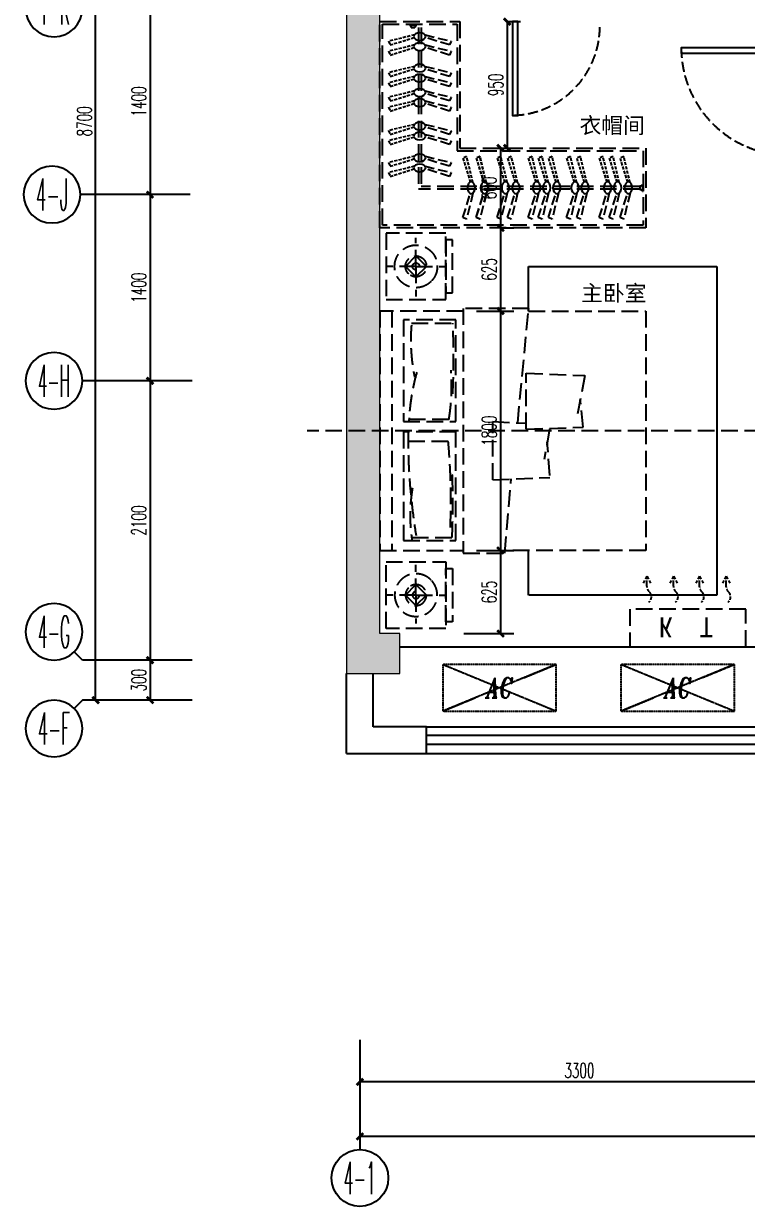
# Model space of a CAD drawing. Extents: x 184967 to 628822, y -100826 to 121332.
# Drawn here: x 329958 to 335391, y 71185 to 80076 of the extents above; entities that cross this region are included whole.
import ezdxf
from ezdxf.enums import TextEntityAlignment as Align

# ---------------------------------------------------------------- set-up
doc = ezdxf.new("R2010")
doc.units = 0
doc.header["$MEASUREMENT"] = 0
for name, pattern in [('__DASH', [0.35, 0.25, -0.1]), ('DASH', [0.35, 0.25, -0.1]), ('DASHED2', [0.375, 0.25, -0.125]), ('HIDDEN', [0.375, 0.25, -0.125])]:
    doc.linetypes.add(name, pattern=pattern)
for name, color, linetype in [('0-固定家具到顶', 55, 'Continuous'), ('0-活动家具', 55, 'Continuous'), ('AXIS_TEXT', 7, 'Continuous'), ('E-空调', 51, 'Continuous'), ('KP12.00 Level 23 Keyplan$0$IFF-FURN-DETAIL', 250, 'Continuous'), ('KT', 8, 'DASH'), ('P11-平面门扇', 47, 'Continuous'), ('P13-文字说明', 52, 'Continuous'), ('PUB_DIM', 3, 'Continuous'), ('WALL', 145, 'Continuous'), ('WINDOW', 141, 'Continuous')]:
    doc.layers.add(name, color=color, linetype=linetype)
doc.layers.add('4#6#-col-2F~31F$0$COLU', color=7, linetype='Continuous', lineweight=0)
doc.layers.add('4#6#-col-2F~31F$0$COLU_HATCH', color=251, linetype='Continuous', lineweight=0)
doc.styles.add('_TCH_AXIS', font='COMPLEX', dxfattribs={"bigfont": 'GBCBIG'})
doc.styles.add('COMPLEX', font='COMPLEX')
doc.styles.add('ENGLISH', font='italict.shx')
doc.styles.add('尺寸标注', font='txt.shx', dxfattribs={"width": 0.6, "height": 110})
doc.styles.add('文字标注', font='')
doc.styles.get('文字标注').set_extended_font_data('SimSun')
doc.dimstyles.new('1-50', dxfattribs={"dimscale": 50, "dimtxt": 110, "dimasz": 1, "dimexe": 2, "dimexo": 2, "dimgap": 0.6, "dimtad": 1, "dimdec": 0, "dimrnd": 5, "dimtxsty": '尺寸标注', "dimblk": 'ARCHTICK', "dimcen": 2.5, "dimclrd": 251, "dimclre": 251, "dimclrt": 50, "dimadec": 0, "dimazin": 0, "dimtfac": 1, "dimtdec": 0, "dimtix": 1, "dimtmove": 2, "dimatfit": 3, "dimldrblk": 'DOT', "dimfxl": 0, "dimarcsym": 0})

# ---------------------------------------------------------------- blocks, each defined once
blk = doc.blocks.new('A$C0EE42455')
at = {"color": 251, "linetype": 'HIDDEN', "ltscale": 100}
for p, q in [((147.264191789669, 652.0607627186691), (120.0874453488796, 598.309093523625)), ((147.264191789669, 652.0607627186691), (174.4409382091835, 598.3090935127984)), ((147.2641917782603, 594.7098103198805), (147.264191789669, 652.0607627186691)), ((347.5784628326364, 652.060762678826), (320.4017163918761, 598.3090934837819)), ((347.5784628212277, 594.7098102800373), (347.5784628326364, 652.060762678826)), ((347.5784628326364, 652.060762678826), (374.7552092521801, 598.3090934729553)), ((542.4852946383471, 652.0607626400597), (515.3085481975577, 598.3090934450156)), ((542.4852946269384, 594.709810241271), (542.4852946383471, 652.0607626400597)), ((542.4852946383471, 652.0607626400597), (569.6620410578616, 598.309093434189)), ((742.75074962707, 652.0607626002165), (715.5740031862806, 598.3090934051725)), ((742.7507496156613, 594.7098102014279), (742.75074962707, 652.0607626002165)), ((742.75074962707, 652.0607626002165), (769.9274960465846, 598.3090933943749))]:
    blk.add_line(p, q, dxfattribs=at)
at = {"linetype": 'DASH', "ltscale": 500}
blk.add_lwpolyline([(1.253149821422994e-05, 402.4567850621825), (872.0000125314982, 402.4567848887527), (872.0000124753278, 119.4567848887527), (1.247521140612662e-05, 119.4567850621825)], close=True, dxfattribs=at)
at = {"color": 251, "linetype": 'HIDDEN', "ltscale": 100}
for centre, radius, start, end in [((48.10442365001654, 590.0937517051352), 99.26715273634173, 324.4056122866276, 2.665293403535049), ((248.4186946930131, 590.0937516652921), 99.26715273634173, 324.4056122866276, 2.665293403535049), ((443.3255264986947, 590.0937516265258), 99.26715273634173, 324.4056122866276, 2.665293403535049), ((643.5909814873012, 590.0937515866826), 99.26715273634173, 324.4056122866276, 2.665293403535049), ((172.4955961538071, 495.9700320264092), 56.81734646199575, 140.2307047756092, 227.1069044172098), ((372.809867196891, 495.970031986566), 56.81734646199575, 140.2307047756092, 227.1069044172098), ((567.7166990024853, 495.9700319477997), 56.81734646199575, 140.2307047756092, 227.1069044172098), ((767.9821539912082, 495.9700319079566), 56.81734646199575, 140.2307047756092, 227.1069044172098)]:
    blk.add_arc(centre, radius, start, end, dxfattribs=at)
at = {"color": 251, "ltscale": 200, "insert": (652.2638040411111, 192.0861962859344), "char_height": 150, "attachment_point": 1, "rotation": 179.99999998860406, "style": '文字标注'}
blk.add_mtext('K  T', dxfattribs=at)
blk = doc.blocks.new('$WINLIB2D$00000001')
at = {"color": 0}
for points in [[(-0.4999999999999964, 0.5000000000000142), (-0.4999999999999964, -0.4999999999999858)], [(-0.4999999999999964, 0.5000000000000142), (0.5000000000000036, 0.5000000000000142)], [(0.5000000000000036, -0.4999999999999858), (0.5000000000000036, 0.5000000000000142)], [(0.5000000000000036, 0.1666666666666714), (-0.4999999999999964, 0.1666666666666714)], [(0.5000000000000036, -0.1666666666666572), (-0.4999999999999964, -0.1666666666666572)], [(-0.4999999999999964, -0.4999999999999858), (0.5000000000000036, -0.4999999999999858)]]:
    blk.add_lwpolyline(points, dxfattribs=at)
blk = doc.blocks.new('_ArchTick')
at = {"color": 0, "linetype": 'ByBlock', "const_width": 0.4}
blk.add_lwpolyline([(-0.5, -0.5), (0.5, 0.5)], dxfattribs=at)
blk = doc.blocks.new('*D1773')
at = {"layer": 'Defpoints', "color": 0, "linetype": 'ByBlock', "transparency": 16777216}
for p in [(330499.3378434838, 83690.63725294624), (331224.5305477253, 83690.63725294624), (331224.530547732, 74990.63723941275)]:
    blk.add_point(p, dxfattribs=at)
at = {"layer": 'PUB_DIM', "color": 251, "lineweight": -2, "transparency": 16777216}
for p, q in [((330749.3378434838, 83690.63725294624), (330399.3378434838, 83690.63725294624)), ((330499.3378434838, 74990.63723941275), (330499.3378434838, 83690.63725294624)), ((330749.3378434838, 74990.63723941275), (330399.3378434838, 74990.63723941275))]:
    blk.add_line(p, q, dxfattribs=at)
at = {"layer": 'PUB_DIM', "color": 251, "linetype": 'ByBlock', "lineweight": -2, "transparency": 16777216, "xscale": 50, "yscale": 50, "zscale": 50}
for p, rotation in [((330499.3378434838, 83690.63725294624), 90), ((330499.3378434838, 74990.63723941275), 270)]:
    blk.add_blockref('_ArchTick', p, dxfattribs=dict(at, rotation=rotation))
at = {"layer": 'PUB_DIM', "color": 50, "linetype": 'ByBlock', "transparency": 16777216, "insert": (330414.3378434838, 79340.63724617955), "char_height": 110, "attachment_point": 5, "rotation": 90, "style": '尺寸标注'}
blk.add_mtext('8700', dxfattribs=at)
blk = doc.blocks.new('_Dot')
at = {"color": 0, "linetype": 'ByBlock', "lineweight": -2}
blk.add_line((-0.5, 0), (-1, 0), dxfattribs=at)
at = {"color": 0, "linetype": 'ByBlock', "const_width": 0.5}
blk.add_lwpolyline([(-0.25, 0, 1), (0.25, 0, 1)], format="xyb", close=True, dxfattribs=at)
blk = doc.blocks.new('*D1777')
at = {"layer": 'Defpoints', "color": 0, "linetype": 'ByBlock', "transparency": 16777216}
for p in [(331224.5305477316, 80190.63723941272), (330908.2498634912, 78790.63723941272), (331224.5305477253, 78790.63723941272)]:
    blk.add_point(p, dxfattribs=at)
at = {"layer": 'PUB_DIM', "color": 251, "lineweight": -2, "transparency": 16777216}
for p, q in [((331124.5305477316, 80190.63723941272), (330808.2498634912, 80190.63723941272)), ((330908.2498634912, 80190.63723941272), (330908.2498634912, 78790.63723941272)), ((331124.5305477253, 78790.63723941272), (330808.2498634912, 78790.63723941272))]:
    blk.add_line(p, q, dxfattribs=at)
at = {"layer": 'PUB_DIM', "color": 251, "linetype": 'ByBlock', "lineweight": -2, "transparency": 16777216, "xscale": 50, "yscale": 50, "zscale": 50}
for p, rotation in [((330908.2498634912, 80190.63723941272), 90), ((330908.2498634912, 78790.63723941272), 270)]:
    blk.add_blockref('_ArchTick', p, dxfattribs=dict(at, rotation=rotation))
at = {"layer": 'PUB_DIM', "color": 50, "linetype": 'ByBlock', "transparency": 16777216, "insert": (330823.2498634912, 79490.63723941278), "char_height": 110, "attachment_point": 5, "rotation": 90, "style": '尺寸标注'}
blk.add_mtext('1400', dxfattribs=at)
blk = doc.blocks.new('*D1778')
at = {"layer": 'Defpoints', "color": 0, "linetype": 'ByBlock', "transparency": 16777216}
for p in [(331224.5305477253, 78790.63723941272), (330908.2498634849, 77390.63723941272), (331224.5305477253, 77390.63723941272)]:
    blk.add_point(p, dxfattribs=at)
at = {"layer": 'PUB_DIM', "color": 251, "lineweight": -2, "transparency": 16777216}
for p, q in [((331124.5305477253, 78790.63723941272), (330808.2498634849, 78790.63723941272)), ((330908.2498634849, 78790.63723941272), (330908.2498634849, 77390.63723941272)), ((331124.5305477253, 77390.63723941272), (330808.2498634849, 77390.63723941272))]:
    blk.add_line(p, q, dxfattribs=at)
at = {"layer": 'PUB_DIM', "color": 251, "linetype": 'ByBlock', "lineweight": -2, "transparency": 16777216, "xscale": 50, "yscale": 50, "zscale": 50}
for p, rotation in [((330908.2498634849, 78790.63723941272), 90), ((330908.2498634849, 77390.63723941272), 270)]:
    blk.add_blockref('_ArchTick', p, dxfattribs=dict(at, rotation=rotation))
at = {"layer": 'PUB_DIM', "color": 50, "linetype": 'ByBlock', "transparency": 16777216, "insert": (330823.2498634849, 78090.63723941278), "char_height": 110, "attachment_point": 5, "rotation": 90, "style": '尺寸标注'}
blk.add_mtext('1400', dxfattribs=at)
blk = doc.blocks.new('*D1779')
at = {"layer": 'Defpoints', "color": 0, "linetype": 'ByBlock', "transparency": 16777216}
for p in [(331224.5305477253, 77390.63723941272), (330908.2498634849, 75290.63723941272), (331224.5305477253, 75290.63723941272)]:
    blk.add_point(p, dxfattribs=at)
at = {"layer": 'PUB_DIM', "color": 251, "lineweight": -2, "transparency": 16777216}
for p, q in [((331124.5305477253, 77390.63723941272), (330808.2498634849, 77390.63723941272)), ((330908.2498634849, 77390.63723941272), (330908.2498634849, 75290.63723941272)), ((331124.5305477253, 75290.63723941272), (330808.2498634849, 75290.63723941272))]:
    blk.add_line(p, q, dxfattribs=at)
at = {"layer": 'PUB_DIM', "color": 251, "linetype": 'ByBlock', "lineweight": -2, "transparency": 16777216, "xscale": 50, "yscale": 50, "zscale": 50}
for p, rotation in [((330908.2498634849, 77390.63723941272), 90), ((330908.2498634849, 75290.63723941272), 270)]:
    blk.add_blockref('_ArchTick', p, dxfattribs=dict(at, rotation=rotation))
at = {"layer": 'PUB_DIM', "color": 50, "linetype": 'ByBlock', "transparency": 16777216, "insert": (330823.2498634849, 76340.63723941278), "char_height": 110, "attachment_point": 5, "rotation": 90, "style": '尺寸标注'}
blk.add_mtext('2100', dxfattribs=at)
blk = doc.blocks.new('*D1780')
at = {"layer": 'Defpoints', "color": 0, "linetype": 'ByBlock', "transparency": 16777216}
for p in [(331224.5305477253, 75290.63723941272), (330908.2498634849, 74990.63723941278), (331224.5305477253, 74990.63723941278)]:
    blk.add_point(p, dxfattribs=at)
at = {"layer": 'PUB_DIM', "color": 251, "lineweight": -2, "transparency": 16777216}
for p, q in [((331124.5305477253, 75290.63723941272), (330808.2498634849, 75290.63723941272)), ((330908.2498634849, 75290.63723941272), (330908.2498634849, 74990.63723941278)), ((331124.5305477253, 74990.63723941278), (330808.2498634849, 74990.63723941278))]:
    blk.add_line(p, q, dxfattribs=at)
at = {"layer": 'PUB_DIM', "color": 251, "linetype": 'ByBlock', "lineweight": -2, "transparency": 16777216, "xscale": 50, "yscale": 50, "zscale": 50}
for p, rotation in [((330908.2498634849, 75290.63723941272), 90), ((330908.2498634849, 74990.63723941278), 270)]:
    blk.add_blockref('_ArchTick', p, dxfattribs=dict(at, rotation=rotation))
at = {"layer": 'PUB_DIM', "color": 50, "linetype": 'ByBlock', "transparency": 16777216, "insert": (330823.2498634849, 75140.63723941281), "char_height": 110, "attachment_point": 5, "rotation": 90, "style": '尺寸标注'}
blk.add_mtext('300', dxfattribs=at)
blk = doc.blocks.new('_AXISO')
blk.add_circle((0, 0), 0.5)
at = {"layer": 'AXIS_TEXT', "style": 'COMPLEX', "width": 1.041666666666667}
blk.add_attdef('A', text='', height=0.56, dxfattribs=at).set_placement((-0.25, -0.28), (0.25, -0.28), align=Align.FIT)
blk = doc.blocks.new('*D1796')
at = {"layer": 'Defpoints', "color": 0, "linetype": 'ByBlock', "transparency": 16777216}
for p in [(332485.998422127, 72437.03072284508), (345185.9984221274, 72437.03072283833), (345185.9984221274, 71711.83801859684)]:
    blk.add_point(p, dxfattribs=at)
at = {"layer": 'PUB_DIM', "color": 251, "lineweight": -2, "transparency": 16777216}
for p, q in [((332485.998422127, 71961.83801859684), (332485.998422127, 71611.83801859684)), ((345185.9984221274, 71961.83801859684), (345185.9984221274, 71611.83801859684)), ((332485.998422127, 71711.83801859684), (345185.9984221274, 71711.83801859684))]:
    blk.add_line(p, q, dxfattribs=at)
at = {"layer": 'PUB_DIM', "color": 251, "linetype": 'ByBlock', "lineweight": -2, "transparency": 16777216, "xscale": 50, "yscale": 50, "zscale": 50, "rotation": 180}
blk.add_blockref('_ArchTick', (332485.998422127, 71711.83801859684), dxfattribs=at)
at = {"layer": 'PUB_DIM', "color": 251, "linetype": 'ByBlock', "lineweight": -2, "transparency": 16777216, "xscale": 50, "yscale": 50, "zscale": 50}
blk.add_blockref('_ArchTick', (345185.9984221274, 71711.83801859684), dxfattribs=at)
at = {"layer": 'PUB_DIM', "color": 50, "linetype": 'ByBlock', "transparency": 16777216, "insert": (338835.9984221272, 71796.83801859684), "char_height": 110, "attachment_point": 5, "style": '尺寸标注'}
blk.add_mtext('12700', dxfattribs=at)
blk = doc.blocks.new('*D1800')
at = {"layer": 'Defpoints', "color": 0, "linetype": 'ByBlock', "transparency": 16777216}
for p in [(332485.9984221272, 72437.03072283833), (335785.9984221123, 72437.03072286371), (332485.9984221272, 72120.75003859794)]:
    blk.add_point(p, dxfattribs=at)
at = {"layer": 'PUB_DIM', "color": 251, "lineweight": -2, "transparency": 16777216}
for p, q in [((332485.9984221272, 72337.03072283833), (332485.9984221272, 72020.75003859794)), ((335785.9984221123, 72337.03072286371), (335785.9984221123, 72020.75003859794)), ((335785.9984221123, 72120.75003859794), (332485.9984221272, 72120.75003859794))]:
    blk.add_line(p, q, dxfattribs=at)
at = {"layer": 'PUB_DIM', "color": 251, "linetype": 'ByBlock', "lineweight": -2, "transparency": 16777216, "xscale": 50, "yscale": 50, "zscale": 50, "rotation": 180}
blk.add_blockref('_ArchTick', (332485.9984221272, 72120.75003859794), dxfattribs=at)
at = {"layer": 'PUB_DIM', "color": 251, "linetype": 'ByBlock', "lineweight": -2, "transparency": 16777216, "xscale": 50, "yscale": 50, "zscale": 50}
blk.add_blockref('_ArchTick', (335785.9984221123, 72120.75003859794), dxfattribs=at)
at = {"layer": 'PUB_DIM', "color": 50, "linetype": 'ByBlock', "transparency": 16777216, "insert": (334135.9984221198, 72205.75003859794), "char_height": 110, "attachment_point": 5, "style": '尺寸标注'}
blk.add_mtext('3300', dxfattribs=at)
blk = doc.blocks.new('1800床')
at = {"color": 250, "linetype": 'DASH', "ltscale": 500}
for p, q in [((1601699.023498423, -1552105.778183183), (1599899.023498423, -1552105.778183183)), ((1599973.172093633, -1552192.296154067), (1599973.172093633, -1552587.833782835)), ((1600790.69496429, -1552192.296154067), (1599973.172093633, -1552192.296154068)), ((1600790.69496429, -1552587.833782835), (1600790.69496429, -1552192.296154067)), ((1600867.869944532, -1552192.296154068), (1600867.869944532, -1552587.833782835)), ((1601632.16712784, -1552192.296154068), (1600867.869944532, -1552192.296154068)), ((1601632.167127841, -1552587.833782835), (1601632.16712784, -1552192.296154068)), ((1599995.606000957, -1552257.112203256), (1599995.606000957, -1552558.249832024)), ((1600717.898932863, -1552529.731027109), (1600717.898932863, -1552228.593398341)), ((1600884.037264641, -1552534.875753892), (1600884.037264641, -1552233.738125124)), ((1601608.575628846, -1552252.935998944), (1601608.575628846, -1552563.394558807)), ((1599973.172093633, -1552587.833782835), (1600790.69496429, -1552587.833782835)), ((1600867.869944532, -1552587.833782835), (1601632.167127841, -1552587.833782835)), ((1600431.229438495, -1552864.690195811), (1600447.317318365, -1553294.110651535)), ((1600431.229438495, -1552864.690195811), (1600869.341207649, -1552864.690195811)), ((1600869.341207649, -1552864.690195811), (1600854.870709494, -1553116.781820645)), ((1600809.940505482, -1553116.781820645), (1600826.028385352, -1553544.663438799)), ((1600809.940505482, -1553116.781820645), (1601232.8356314, -1553116.781820645)), ((1601232.8356314, -1553116.781820645), (1601213.635631399, -1553557.463438799)), ((1600462.317318365, -1553294.110651535), (1600716.37980954, -1553274.570110704)), ((1600813.155130689, -1553291.178022982), (1600583.176342105, -1553251.710651536)), ((1600826.028385352, -1553544.663438799), (1601030.816255014, -1553522.472537166)), ((1601213.635631399, -1553557.463438799), (1600925.228385352, -1553502.263438799))]:
    blk.add_line(p, q, dxfattribs=at)
at = {"linetype": 'DASH', "ltscale": 500}
for points in [[(1601699.023498423, -1552642.246682269), (1601699.023498423, -1552015.778183228), (1599899.023498423, -1552015.778183228), (1599899.023498423, -1552642.246682269)], [(1601699.040905603, -1553132.801780339), (1601719.023498423, -1553134.724663985), (1601719.023498423, -1552642.246682269), (1599879.023498423, -1552642.246682269), (1599879.023498423, -1552955.244632602)], [(1599879.023498423, -1552955.244632601), (1599899.097818458, -1552956.954584058)], [(1601699.023498423, -1553132.982675633), (1601699.023498423, -1554015.778183126), (1599899.023498423, -1554015.778183126), (1599899.023498423, -1552957.827079096)]]:
    blk.add_lwpolyline(points, dxfattribs=at)
at = {"color": 250, "linetype": 'DASH', "ltscale": 500}
for points in [[(1599879.023498423, -1552955.244632601), (1600436.400707712, -1553002.722602931)], [(1600858.59347422, -1553051.927259414), (1601700.920768178, -1553132.982675633)]]:
    blk.add_lwpolyline(points, dxfattribs=at)
for centre, major_axis, ratio, start_param, end_param in [((1600160.462824428, -1553779.60434945), (14.30752891957058, 1536.376261962341), 0.8858625188543753, -0.1430410313598309, 0.1430410313608654), ((1600486.531051473, -1553758.644732962), (2603.026907746707, 228.024635260507), 0.5815163843962807, 1.402934319069131, 1.702967724295704), ((1600834.47028954, -1553639.209317607), (-1481.144356325135, 228.78678593706), 0.9367697489222372, 4.581762006279261, 4.83377155228928), ((1601307.400365208, -1554639.973512351), (-395.1622789138978, -2373.448567451605), 0.7465130552870529, 3.202725770395539, 3.418736498035408), ((1600253.283050389, -1550454.147580828), (-3196.372631930398, 1.350458080431607e-10), 0.660427655288434, 1.490093292506157, 1.651499361083764), ((1600325.820254172, -1549706.366101999), (3702.328626776002, 90.8998773508385), 0.7676498171989076, 4.625153549654464, 4.799624411114647), ((1601111.326807528, -1551546.420828711), (-1263.393610686159, 54.22322188837312), 0.7971982754177469, 1.424215817619533, 1.717376835970119), ((1601342.27536367, -1547879.154930267), (4922.153669271906, 2.826039064734196e-08), 0.9530605046653298, 4.658260164711842, 4.766517796046404)]:
    blk.add_ellipse(centre, major_axis=major_axis, ratio=ratio, start_param=start_param, end_param=end_param, dxfattribs=at)
blk = doc.blocks.new('CTG')
at = {"color": 250, "linetype": 'DASH', "ltscale": 500}
for p, q in [((1599599.023498422, -1552240.778433566), (1599599.023498422, -1552020.182231938)), ((1599599.023498422, -1552162.066947831), (1599520.312012688, -1552240.778433566)), ((1599677.734984157, -1552240.778433566), (1599599.023498422, -1552162.066947831)), ((1599599.023498422, -1552240.778433566), (1599372.339264558, -1552240.778433566)), ((1599520.312012688, -1552240.778433566), (1599599.023498422, -1552319.489919301)), ((1599599.023498422, -1552240.778433566), (1599599.023498422, -1552460.658134645)), ((1599599.023498422, -1552319.489919301), (1599677.734984157, -1552240.778433566)), ((1599599.023498422, -1552240.778433566), (1599812.997915814, -1552240.778433566))]:
    blk.add_line(p, q, dxfattribs=at)
at = {"linetype": 'DASH', "ltscale": 500}
for points in [[(1599849.023498422, -1552465.778433566), (1599849.023498422, -1552015.778433566), (1599349.023498422, -1552015.778433566), (1599349.023498422, -1552465.778433566)], [(1599399.023498422, -1552465.778433566), (1599399.023498422, -1552515.778433566), (1599799.023498422, -1552515.778433566), (1599799.023498422, -1552465.778433566)]]:
    blk.add_lwpolyline(points, close=True, dxfattribs=at)
at = {"color": 250, "linetype": 'DASH', "ltscale": 500}
for major_axis, ratio, start_param, end_param in [((-113.3701593211881, -113.3701593211881), 0.9999999999993581, 3.141592653589664, 9.424777960769251), ((-55.65742532045987, 55.65742532045989), 0.9999999999969932, 4.71238898038482, 10.99557428756441), ((-26.4394873578456, -1.388866266762292), 0.9999999999757856, 4.701327179111829, 10.98451248629141)]:
    blk.add_ellipse((1599599.023498422, -1552240.778433566), major_axis=major_axis, ratio=ratio, start_param=start_param, end_param=end_param, dxfattribs=at)
blk = doc.blocks.new('KP12.00 Level 23 Keyplan$0$HBA-Hanger')
at = {"color": 250, "linetype": 'DASH', "ltscale": 100}
blk.add_polyline3d([(-41.9496, 43.4272, 0), (-248.539, -6.68425, 0), (-234.963, -36.2244, 0), (-45.5965, 22.9304, 0)], dxfattribs=at)
at = {"color": 250, "linetype": 'DASH', "ltscale": 300}
blk.add_polyline3d([(-46.9451, 30.1133, 0), (-43.7782, 19.371, 0), (-33.1952, 8.819989999999999, 0), (-18.7283, 2.44564, 0), (0, 0, 0), (18.7283, 2.44564, 0), (33.1952, 8.819989999999999, 0), (43.7782, 19.371, 0), (46.9451, 30.1133, 0), (43.7782, 40.8557, 0), (33.1952, 51.4067, 0), (18.7283, 57.78100000000001, 0), (0, 60.2267, 0), (-18.7283, 57.78100000000001, 0), (-33.1952, 51.4067, 0), (-43.7782, 40.8557, 0)], close=True, dxfattribs=at)
blk.add_polyline3d([(41.9496, 43.4272, 0), (248.539, -6.68425, 0), (234.963, -36.2244, 0), (45.5965, 22.9304, 0)], dxfattribs=at)
blk = doc.blocks.new('KP12.00 Level 23 Keyplan$0$A$C09FB1370')
at = {"layer": 'KP12.00 Level 23 Keyplan$0$IFF-FURN-DETAIL'}
for p, q in [((-25, 14), (-25, -14)), ((-25, 14), (-25, -14)), ((-6, 25), (-6, -25)), ((-6, 25), (0, 25)), ((-6, 25), (0, 25)), ((-6, 25), (-6, -25)), ((0, 25), (0, -25)), ((-6, -25), (0, -25)), ((-6, -25), (0, -25))]:
    blk.add_line(p, q, dxfattribs=at)
for centre, start, end in [((-25.0201957081445, 35.9439744050615), 270.052731042177, 330.08443460519), ((-25.0201957081445, 35.9439744050615), 270.052731042177, 330.08443460519), ((-25.0201957081445, -35.9439744055271), 29.9155653948102, 89.94726895782351), ((-25.0201957081445, -35.9439744055271), 29.9155653948102, 89.94726895782351)]:
    blk.add_arc(centre, 21.9439836986288, start, end, dxfattribs=at)
blk = doc.blocks.new('awrtt')
at = {"layer": 'KT', "linetype": 'DASH'}
for p, q in [((195123.3395661743, -20712.86994888837), (194273.3395661745, -20712.86994888837)), ((194273.3395661743, -20712.86994888837), (194516.1967090313, -20812.86994888837)), ((195123.3395661743, -20712.86994888837), (194273.3395661745, -21062.86994888837)), ((194273.3395661745, -21062.86994888837), (194273.3395661745, -20712.86994888837)), ((194273.3395661745, -20712.86994888837), (195123.3395661743, -21062.86994888837)), ((194880.482423317, -20812.86994888837), (195123.3395661743, -20712.86994888837)), ((195123.3395661743, -21062.86994888837), (195123.3395661743, -20712.86994888837)), ((195123.3395661743, -21062.86994888837), (195123.3395661743, -20712.86994888837)), ((194273.3395661743, -21062.86994888837), (194516.1967090313, -20962.86994888837)), ((194880.482423317, -20962.86994888837), (195123.3395661743, -21062.86994888837)), ((194273.3395661745, -21062.86994888837), (195123.3395661743, -21062.86994888837))]:
    blk.add_line(p, q, dxfattribs=at)
at = {"layer": 'KT', "linetype": 'DASH', "style": 'ENGLISH', "width": 0.75}
blk.add_text('AC', height=150, dxfattribs=at).set_placement((194698.3395661743, -20887.86994888837), align=Align.MIDDLE_CENTER)
blk = doc.blocks.new('A$C087C765B')
blk.add_lwpolyline([(764.1607779139304, 0.0004472729051485658), (804.1607779139304, 0.0004472733708098531), (804.1607779032202, 804.1615018498851), (764.1607779032202, 804.1615018498851)], close=True)
at = {"color": 250, "linetype": 'DASH', "ltscale": 300}
blk.add_arc((804.1607779139304, 0.0004472733708098531), 804.1610545765143, 90.00000000083378, 180, dxfattribs=at)
blk = doc.blocks.new('*D1760')
at = {"layer": 'Defpoints', "color": 0, "linetype": 'ByBlock', "transparency": 16777216}
for p in [(333540.8535252262, 80090.63723944462), (333490.8535252262, 79140.63723944462), (333592.9141081883, 79140.63723944462)]:
    blk.add_point(p, dxfattribs=at)
at = {"layer": 'WALL', "color": 251, "lineweight": -2, "transparency": 16777216}
for p, q in [((333592.9141081883, 80090.63723944462), (333692.9141081883, 80090.63723944462)), ((333592.9141081883, 80090.63723944462), (333592.9141081883, 79140.63723944462)), ((333590.8535252262, 79140.63723944462), (333692.9141081883, 79140.63723944462))]:
    blk.add_line(p, q, dxfattribs=at)
at = {"layer": 'WALL', "color": 251, "linetype": 'ByBlock', "lineweight": -2, "transparency": 16777216, "xscale": 50, "yscale": 50, "zscale": 50}
for p, rotation in [((333592.9141081883, 80090.63723944462), 90), ((333592.9141081883, 79140.63723944462), 270)]:
    blk.add_blockref('_ArchTick', p, dxfattribs=dict(at, rotation=rotation))
at = {"layer": 'WALL', "color": 50, "linetype": 'ByBlock', "transparency": 16777216, "insert": (333507.9141081883, 79615.63723944468), "char_height": 110, "attachment_point": 5, "rotation": 90, "style": '尺寸标注'}
blk.add_mtext('950', dxfattribs=at)
blk = doc.blocks.new('*D1761')
at = {"layer": 'Defpoints', "color": 0, "linetype": 'ByBlock', "transparency": 16777216}
for p in [(333490.8535252262, 79140.63723944462), (333542.914108175, 78540.63723946881), (333542.9141081883, 78540.63723946881)]:
    blk.add_point(p, dxfattribs=at)
at = {"layer": 'WALL', "color": 251, "lineweight": -2, "transparency": 16777216}
for p, q in [((333542.9141081883, 79140.63723944462), (333642.9141081883, 79140.63723944462)), ((333542.9141081883, 79140.63723944462), (333542.9141081883, 78540.63723946881)), ((333542.9141081883, 78540.63723946881), (333642.9141081883, 78540.63723946881))]:
    blk.add_line(p, q, dxfattribs=at)
at = {"layer": 'WALL', "color": 251, "linetype": 'ByBlock', "lineweight": -2, "transparency": 16777216, "xscale": 50, "yscale": 50, "zscale": 50}
for p, rotation in [((333542.9141081883, 79140.63723944462), 90), ((333542.9141081883, 78540.63723946881), 270)]:
    blk.add_blockref('_ArchTick', p, dxfattribs=dict(at, rotation=rotation))
at = {"layer": 'WALL', "color": 50, "linetype": 'ByBlock', "transparency": 16777216, "insert": (333457.9141081883, 78840.63723945677), "char_height": 110, "attachment_point": 5, "rotation": 90, "style": '尺寸标注'}
blk.add_mtext('600', dxfattribs=at)
blk = doc.blocks.new('*D1762')
at = {"layer": 'Defpoints', "color": 0, "linetype": 'ByBlock', "transparency": 16777216}
for p in [(333542.914108175, 78540.63723946881), (333262.4669207528, 77915.63723944643), (333542.9141081883, 77915.63723944643)]:
    blk.add_point(p, dxfattribs=at)
at = {"layer": 'WALL', "color": 251, "lineweight": -2, "transparency": 16777216}
for p, q in [((333542.9141081883, 78540.63723946881), (333642.9141081883, 78540.63723946881)), ((333542.9141081883, 78540.63723946881), (333542.9141081883, 77915.63723944643)), ((333362.4669207528, 77915.63723944643), (333642.9141081883, 77915.63723944643))]:
    blk.add_line(p, q, dxfattribs=at)
at = {"layer": 'WALL', "color": 251, "linetype": 'ByBlock', "lineweight": -2, "transparency": 16777216, "xscale": 50, "yscale": 50, "zscale": 50}
for p, rotation in [((333542.9141081883, 78540.63723946881), 90), ((333542.9141081883, 77915.63723944643), 270)]:
    blk.add_blockref('_ArchTick', p, dxfattribs=dict(at, rotation=rotation))
at = {"layer": 'WALL', "color": 50, "linetype": 'ByBlock', "transparency": 16777216, "insert": (333457.9141081883, 78228.13723945768), "char_height": 110, "attachment_point": 5, "rotation": 90, "style": '尺寸标注'}
blk.add_mtext('625', dxfattribs=at)
blk = doc.blocks.new('*D1763')
at = {"layer": 'Defpoints', "color": 0, "linetype": 'ByBlock', "transparency": 16777216}
for p in [(333262.4669207865, 77915.63723944643), (333262.4669207528, 76115.63723944643), (333542.9141081883, 76115.63723944643)]:
    blk.add_point(p, dxfattribs=at)
at = {"layer": 'WALL', "color": 251, "lineweight": -2, "transparency": 16777216}
for p, q in [((333362.4669207865, 77915.63723944643), (333642.9141081883, 77915.63723944643)), ((333542.9141081883, 77915.63723944643), (333542.9141081883, 76115.63723944643)), ((333362.4669207528, 76115.63723944643), (333642.9141081883, 76115.63723944643))]:
    blk.add_line(p, q, dxfattribs=at)
at = {"layer": 'WALL', "color": 251, "linetype": 'ByBlock', "lineweight": -2, "transparency": 16777216, "xscale": 50, "yscale": 50, "zscale": 50}
for p, rotation in [((333542.9141081883, 77915.63723944643), 90), ((333542.9141081883, 76115.63723944643), 270)]:
    blk.add_blockref('_ArchTick', p, dxfattribs=dict(at, rotation=rotation))
at = {"layer": 'WALL', "color": 50, "linetype": 'ByBlock', "transparency": 16777216, "insert": (333457.9141081883, 77015.63723944649), "char_height": 110, "attachment_point": 5, "rotation": 90, "style": '尺寸标注'}
blk.add_mtext('1800', dxfattribs=at)
blk = doc.blocks.new('*D1764')
at = {"layer": 'Defpoints', "color": 0, "linetype": 'ByBlock', "transparency": 16777216}
for p in [(333262.4669207528, 76115.63723944643), (332835.9983161564, 75490.63723940786), (333542.9141081883, 75490.63723940786)]:
    blk.add_point(p, dxfattribs=at)
at = {"layer": 'WALL', "color": 251, "lineweight": -2, "transparency": 16777216}
for p, q in [((333362.4669207528, 76115.63723944643), (333642.9141081883, 76115.63723944643)), ((333542.9141081883, 76115.63723944643), (333542.9141081883, 75490.63723940786)), ((333267.9141081883, 75490.63723940786), (333642.9141081883, 75490.63723940786))]:
    blk.add_line(p, q, dxfattribs=at)
at = {"layer": 'WALL', "color": 251, "linetype": 'ByBlock', "lineweight": -2, "transparency": 16777216, "xscale": 50, "yscale": 50, "zscale": 50}
for p, rotation in [((333542.9141081883, 76115.63723944643), 90), ((333542.9141081883, 75490.63723940786), 270)]:
    blk.add_blockref('_ArchTick', p, dxfattribs=dict(at, rotation=rotation))
at = {"layer": 'WALL', "color": 50, "linetype": 'ByBlock', "transparency": 16777216, "insert": (333457.9141081883, 75803.1372394272), "char_height": 110, "attachment_point": 5, "rotation": 90, "style": '尺寸标注'}
blk.add_mtext('625', dxfattribs=at)

msp = doc.modelspace()

# ---------------------------------------------------------------- hatches: boundary and pattern name
at = {"layer": '4#6#-col-2F~31F$0$COLU_HATCH'}
msp.add_hatch(color=252, dxfattribs=at).paths.add_polyline_path([(332785.9983161564, 75190.63723941974), (332785.9983161564, 75490.63723940786), (332635.9984217078, 75490.63723940786), (332635.9984218384, 81490.63723949072), (333185.9983160333, 81490.63723944462), (333185.9983160328, 81790.63724006794), (332385.9983162992, 81790.6372400868), (332385.99831759, 75190.63723937084)])

# ---------------------------------------------------------------- linework, layer by layer
at = {"color": 250, "linetype": 'DASH', "ltscale": 300}
msp.add_arc((333618.9257340719, 80056.86816637315), 670.9352639065803, 272.3056685895443, 1.603020349597506, dxfattribs=at)
at = {"layer": '0-活动家具', "color": 250, "linetype": '__DASH', "ltscale": 500}
for p, q in [((332925.9112682657, 80045.63723943828), (332925.9449337336, 78831.63096614281)), ((332945.9112682657, 80045.63723943828), (332945.9443791005, 78851.63152074511)), ((334590.9984218022, 78831.67991263751), (332925.9449337336, 78831.63096614281)), ((334590.9984218022, 78851.67991263751), (332945.9443791005, 78851.63152074511))]:
    msp.add_line(p, q, dxfattribs=at)
at = {"layer": '0-活动家具', "linetype": '__DASH', "ltscale": 500}
msp.add_lwpolyline([(332635.9984218068, 80090.63723944462), (333235.9984218068, 80090.63723943198), (333235.9984218068, 79140.63723944462), (334635.9984218022, 79140.63723944462), (334635.9984218022, 78540.63723944462), (332635.9984217741, 78540.63723948886), (332635.9984218068, 80090.63723944462)], dxfattribs=at)
at = {"layer": '0-活动家具', "color": 250, "linetype": '__DASH', "ltscale": 500}
msp.add_lwpolyline([(332655.9984218064, 80070.6372394442), (333215.9984218068, 80070.6372394324), (333215.9984218068, 79120.63723944462), (334615.9984218022, 79120.63723944462), (334615.9984218022, 78560.63723944504), (332655.9984217745, 78560.63723948844)], close=True, dxfattribs=at)
at = {"layer": '0-活动家具', "color": 250, "linetype": 'DASHED2', "ltscale": 20}
msp.add_lwpolyline([(333753.2029141173, 77915.63723944563), (333753.2029141173, 78251.01125893618), (335170.3661963167, 78251.01125893618), (335170.3661963167, 75780.26321995554), (333753.2029141173, 75780.26321995554), (333753.2029141173, 76115.63723944566)], dxfattribs=at)
at = {"layer": '4#6#-col-2F~31F$0$COLU', "color": 6}
msp.add_lwpolyline([(332785.9983161564, 75190.63723941974), (332785.9983161564, 75490.63723940786), (332635.9984217078, 75490.63723940786), (332635.9984218384, 81490.63723949072), (333185.9983160333, 81490.63723944462), (333185.9983160328, 81790.63724006794), (332385.9983162992, 81790.6372400868), (332385.99831759, 75190.63723937084)], close=True, dxfattribs=at)
at = {"layer": 'P11-平面门扇'}
msp.add_lwpolyline([(333673.9178945886, 80090.6371329723), (333633.9178945886, 80090.63713297184), (333633.9178945993, 79386.47607839532), (333673.9178945993, 79386.47607839532)], close=True, dxfattribs=at)
at = {"layer": 'PUB_DIM', "linetype": 'ByBlock'}
for p, q in [((331209.5305472263, 78790.63723941272), (330384.6557164486, 78790.63723944264)), ((331224.5305473517, 77390.63723941272), (330399.6557165739, 77390.63723944264)), ((330399.6557165739, 75290.63723944264), (330337.1733920015, 75353.11956400632)), ((331224.5305473517, 75290.63723941272), (330399.6557165739, 75290.63723944264)), ((330399.6557165807, 74990.63723944267), (330337.1733919871, 74928.15491484031)), ((331224.5305473584, 74990.63723941275), (330399.6557165807, 74990.63723944267)), ((332485.9984221272, 72437.03072283833), (332485.9984221571, 71612.15589206057))]:
    msp.add_line(p, q, dxfattribs=at)
at = {"layer": 'WALL', "color": 6, "linetype": '__DASH', "ltscale": 500}
msp.add_line((336026.0935077894, 77015.63723944666), (332089.1367609921, 77015.63723944666), dxfattribs=at)
at = {"layer": 'WALL'}
for p, q in [((332385.9984218022, 74590.63723961308), (332385.9984218022, 75190.63723937084)), ((332585.9984218022, 74790.63723944462), (332585.9984217533, 75190.63723939529)), ((332985.998317684, 74790.63723944465), (332585.9984218022, 74790.63723944462)), ((332985.998317684, 74590.63723979912), (332985.998317684, 74790.63723979912)), ((332385.9984218022, 74590.63723961308), (332585.9984218022, 74590.63723961308)), ((332585.9984218022, 74590.63723944462), (332985.998317684, 74590.63723944465))]:
    msp.add_line(p, q, dxfattribs=at)
at = {"layer": 'WINDOW'}
msp.add_line((332785.9983161564, 75390.63723965138), (335685.998317684, 75390.63723944462), dxfattribs=at)

# ---------------------------------------------------------------- block references
for p in [(138837.7210017024, 95971.63273033695), (140177.6589599262, 95971.63273033695)]:
    msp.add_blockref('awrtt', p)
at = {"layer": '0-固定家具到顶', "color": 250, "extrusion": (0, 0, -1), "xscale": -1, "zscale": -1, "rotation": 270}
msp.add_blockref('KP12.00 Level 23 Keyplan$0$A$C09FB1370', (-332885.9984218066, 80070.6372394383), dxfattribs=at)
at = {"layer": '0-固定家具到顶', "color": 250, "extrusion": (0, 0, -1), "xscale": -1, "zscale": -1}
msp.add_blockref('KP12.00 Level 23 Keyplan$0$A$C09FB1370', (-334615.9984218022, 78841.59275909659), dxfattribs=at)
at = {"layer": '0-活动家具', "color": 250, "linetype": '__DASH', "ltscale": 500, "extrusion": (0, 0, -1), "xscale": -0.950000000186924, "yscale": 0.950000000186924, "zscale": -0.950000000186924}
for p, rotation in [((-332935.8086082952, 79949.78394377409), 359.9999313354491), ((-332935.8086082952, 79874.3126146718), 359.9999313354491), ((-332935.8086082952, 79712.85377855963), 359.9999313354491), ((-332935.8086082952, 79637.38244945733), 359.9999313354491), ((-332935.8086082952, 79528.71843100982), 359.9999313354491), ((-332935.8086082952, 79453.24710190753), 359.9999313354491), ((-332935.8086082952, 79277.20417364247), 359.9999313354491), ((-332935.8086082952, 79201.73284454018), 359.9999313354491), ((-332935.8086082952, 79037.74394407382), 359.9999313354491), ((-333294.1690506414, 78841.7825726071), 89.99993133544916), ((-333393.6730345194, 78841.7825726071), 89.99993133544916), ((-333395.1350168199, 78841.7825726071), 89.99993133544916), ((-333551.6794111583, 78841.7825726071), 89.99993133544916), ((-333630.2174288578, 78841.7825726071), 89.99993133544916), ((-333786.1602193586, 78841.7825726071), 89.99993133544916), ((-333861.6315485578, 78841.78257260803), 89.99993133544916), ((-333937.1028776601, 78841.78257260803), 89.99993133544916), ((-334074.5980159588, 78841.78257260803), 89.99993133544916), ((-334150.0693450611, 78841.78257260803), 89.99993133544916), ((-334319.1791940412, 78841.78257260803), 89.99993133544916), ((-334394.6505231435, 78841.78257260803), 89.99993133544916), ((-334475.7032274996, 78841.78257260803), 89.99993133544916), ((-332935.8086082952, 78962.27261497153), 359.9999313354491)]:
    msp.add_blockref('KP12.00 Level 23 Keyplan$0$HBA-Hanger', p, dxfattribs=dict(at, rotation=rotation))
at = {"layer": '0-活动家具', "linetype": '__DASH', "ltscale": 0.4, "rotation": 90.00000000000001}
for name, p in [('CTG', (-1219333.478693806, -1521348.012239487)), ('1800床', (-1219379.779761515, -1523783.386258977))]:
    msp.add_blockref(name, p, dxfattribs=at)
at = {"layer": '0-活动家具', "linetype": '__DASH', "ltscale": 0.4, "xscale": -1, "rotation": 90}
msp.add_blockref('CTG', (-1219333.478693806, 1675379.286718377), dxfattribs=at)
at = {"layer": 'E-空调', "xscale": -1}
msp.add_blockref('A$C0EE42455', (335385.9983301592, 75271.18045438244), dxfattribs=at)
at = {"layer": 'P11-平面门扇', "rotation": 89.99999999999999}
msp.add_blockref('A$C087C765B', (335705.9988691148, 79088.55698710319), dxfattribs=at)
at = {"layer": 'PUB_DIM', "linetype": 'ByBlock'}
ref = msp.add_blockref('_AXISO', (330186.3277165802, 80190.63729632179), dxfattribs=dict(at, xscale=-426.6560000000001, yscale=426.6560000000001, zscale=426.6560000000001))
ref.add_attrib('A', '4-K', dxfattribs={"layer": 'AXIS_TEXT', "height": 241.3530806671421, "style": '_TCH_AXIS', "width": 0.3181818181037847}).set_placement((330065.6511758106, 80069.96075601781), (330307.0042564186, 80069.96075601781), align=Align.FIT)
ref = msp.add_blockref('_AXISO', (330171.3277164486, 78790.63729632179), dxfattribs=dict(at, xscale=-426.6560000000001, yscale=426.6560000000001, zscale=426.6560000000001))
ref.add_attrib('A', '4-J', dxfattribs={"layer": 'AXIS_TEXT', "height": 241.3530806671421, "style": '_TCH_AXIS', "width": 0.3620689654284445}).set_placement((330050.6511756789, 78669.96075601781), (330292.0042562869, 78669.96075601781), align=Align.FIT)
ref = msp.add_blockref('_AXISO', (330186.327716574, 77390.63729632179), dxfattribs=dict(at, xscale=-426.6560000000001, yscale=426.6560000000001, zscale=426.6560000000001))
ref.add_attrib('A', '4-H', dxfattribs={"layer": 'AXIS_TEXT', "height": 241.3530806671421, "style": '_TCH_AXIS', "width": 0.3134328357440266}).set_placement((330065.6511758043, 77269.96075601781), (330307.0042564123, 77269.96075601781), align=Align.FIT)
ref = msp.add_blockref('_AXISO', (330186.327716574, 75503.96523941272), dxfattribs=dict(at, xscale=-426.6560000000001, yscale=426.6560000000001, zscale=426.6560000000001))
ref.add_attrib('A', '4-G', dxfattribs={"layer": 'AXIS_TEXT', "height": 241.3530806671421, "style": '_TCH_AXIS', "width": 0.323076922997689}).set_placement((330065.6511758043, 75383.28869910874), (330307.0042564123, 75383.28869910874), align=Align.FIT)
ref = msp.add_blockref('_AXISO', (330186.3277165807, 74777.30923941276), dxfattribs=dict(at, xscale=-426.6560000000001, yscale=426.6560000000001, zscale=426.6560000000001))
ref.add_attrib('A', '4-F', dxfattribs={"layer": 'AXIS_TEXT', "height": 241.3530806671421, "style": '_TCH_AXIS', "width": 0.3333333332515839}).set_placement((330065.6511758111, 74656.63269910878), (330307.004256419, 74656.63269910878), align=Align.FIT)
ref = msp.add_blockref('_AXISO', (332485.9984221571, 71398.82789206058), dxfattribs=dict(at, xscale=426.6560000000001, yscale=426.6560000000001, zscale=426.6560000000001, rotation=180))
ref.add_attrib('A', '4-1', dxfattribs={"layer": 'AXIS_TEXT', "height": 241.3530806671421, "style": '_TCH_AXIS', "width": 0.3749999999080318}).set_placement((332365.3218813875, 71278.15135169741), (332606.6749619954, 71278.15135169741), align=Align.FIT)
at = {"layer": 'WINDOW', "xscale": 2700, "yscale": -200, "zscale": 2700}
msp.add_blockref('$WINLIB2D$00000001', (334335.998317684, 74690.63723944464), dxfattribs=at)

# ---------------------------------------------------------------- texts
at = {"layer": 'P13-文字说明', "color": 52, "style": '文字标注'}
for s, p in [('衣帽间', (334137.3695419791, 79250.78680117347)), ('主卧室', (334148.8782994784, 77989.85210521074, 1.59961798e-08))]:
    msp.add_text(s, height=119.9976000479991, dxfattribs=at).set_placement(p)

# ---------------------------------------------------------------- dimensions: what is measured, and where the dimension line sits
at = {"layer": 'PUB_DIM', "linetype": 'ByBlock'}
for p1, p2, distance, picture, middle in [((331224.530547732, 74990.63723941275), (331224.5305477253, 83690.63725294624), 725.1927042415482, '*D1773', (330414.3378434838, 79340.63724617955)), ((332485.998422127, 72437.03072284508), (345185.9984221274, 72437.03072283833), -725.19270424149, '*D1796', (338835.9984221272, 71796.83801859684))]:
    dim = msp.add_aligned_dim(p1=p1, p2=p2, distance=distance, dimstyle='1-50', override={"dimfxl": 5, "dimfxlon": 1}, dxfattribs=at)
    dim.commit()
    dim.dimension.update_dxf_attribs({"geometry": picture, "text_midpoint": middle})
for base, p1, p2, angle, picture, middle in [((330908.2498634912, 78790.63723941272), (331224.5305477316, 80190.63723941272), (331224.5305477253, 78790.63723941272), 270, '*D1777', (330823.2498634912, 79490.63723941278)), ((330908.2498634849, 77390.63723941272), (331224.5305477253, 78790.63723941272), (331224.5305477253, 77390.63723941272), 270, '*D1778', (330823.2498634849, 78090.63723941278)), ((330908.2498634849, 75290.63723941272), (331224.5305477253, 77390.63723941272), (331224.5305477253, 75290.63723941272), 270, '*D1779', (330823.2498634849, 76340.63723941278)), ((330908.2498634849, 74990.63723941278), (331224.5305477253, 75290.63723941272), (331224.5305477253, 74990.63723941278), 270, '*D1780', (330823.2498634849, 75140.63723941281)), ((332485.9984221272, 72120.75003859794), (335785.9984221123, 72437.03072286371), (332485.9984221272, 72437.03072283833), 180, '*D1800', (334135.9984221198, 72205.75003859794))]:
    dim = msp.add_linear_dim(base=base, p1=p1, p2=p2, angle=angle, dimstyle='1-50', override={"dimfxl": 5, "dimfxlon": 1}, dxfattribs=at)
    dim.commit()
    dim.dimension.update_dxf_attribs({"geometry": picture, "text_midpoint": middle})
at = {"layer": 'WALL', "color": 1, "linetype": 'ByBlock'}
for base, p1, p2, picture, middle in [((333592.9141081883, 79140.63723944462), (333540.8535252262, 80090.63723944462), (333490.8535252262, 79140.63723944462), '*D1760', (333507.9141081883, 79615.63723944468)), ((333542.9141081883, 78540.63723946881), (333490.8535252262, 79140.63723944462), (333542.914108175, 78540.63723946881), '*D1761', (333457.9141081883, 78840.63723945677)), ((333542.9141081883, 77915.63723944643), (333542.914108175, 78540.63723946881), (333262.4669207528, 77915.63723944643), '*D1762', (333457.9141081883, 78228.13723945768)), ((333542.9141081883, 76115.63723944643), (333262.4669207865, 77915.63723944643), (333262.4669207528, 76115.63723944643), '*D1763', (333457.9141081883, 77015.63723944649)), ((333542.9141081883, 75490.63723940786), (333262.4669207528, 76115.63723944643), (332835.9983161564, 75490.63723940786), '*D1764', (333457.9141081883, 75803.1372394272))]:
    dim = msp.add_linear_dim(base=base, p1=p1, p2=p2, angle=90, dimstyle='1-50', override={"dimfxl": 5.5, "dimfxlon": 1}, dxfattribs=at)
    dim.commit()
    dim.dimension.update_dxf_attribs({"geometry": picture, "text_midpoint": middle})

doc.saveas('drawing.dxf')
